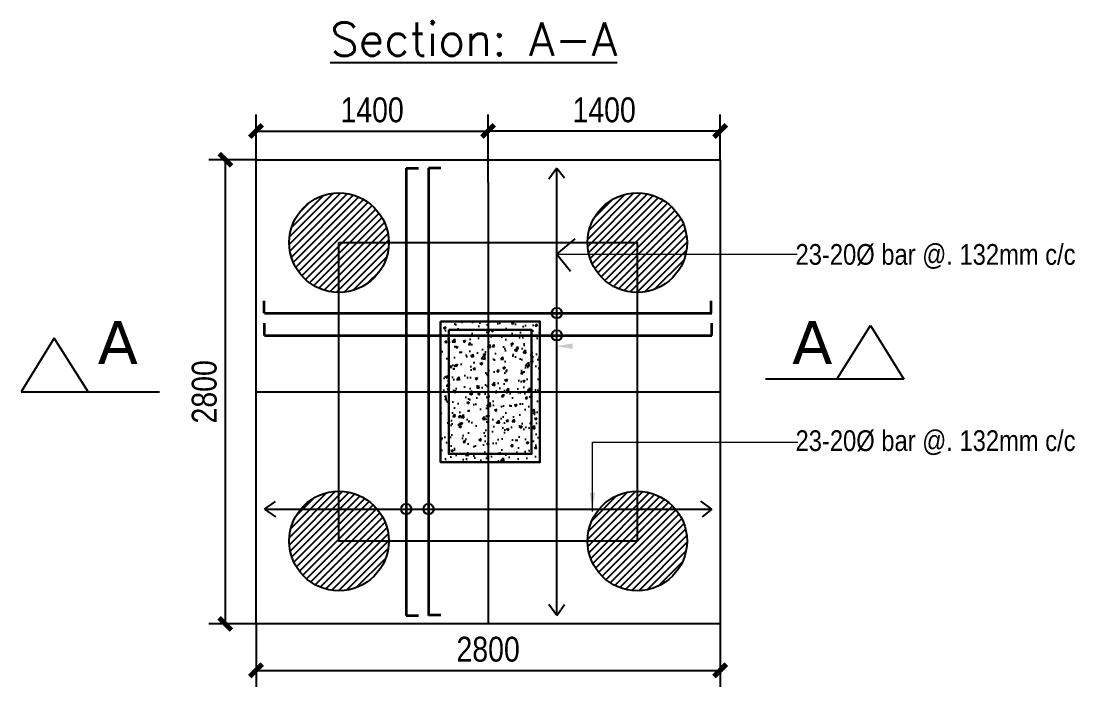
# Model space of a CAD drawing. Header units: millimetres. Extents: x 6239764 to 13047540, y 367704 to 979893.
# Drawn here: x 6252085 to 6258443, y 469704 to 473721 of the extents above; entities that cross this region are included whole.
import ezdxf

# ---------------------------------------------------------------- set-up
doc = ezdxf.new("R2010")
doc.units = ezdxf.units.MM
doc.header["$LTSCALE"] = 300
doc.linetypes.add('CENTER2', pattern=[28.575, 19.05, -3.175, 3.175, -3.175])
for name, color, linetype in [('COLUMN', 9, 'Continuous'), ('DIM', 4, 'Continuous'), ('drain', 160, 'Continuous')]:
    doc.layers.add(name, color=color, linetype=linetype)
doc.layers.add('LINE-3', color=7, linetype='Continuous', lineweight=15)
doc.layers.add('ROD', color=10, linetype='Continuous', lineweight=35)
doc.styles.add('AFTXT', font='')
doc.styles.add('NARROW', font='ARIALN.TTF')
doc.styles.get("Standard").update_dxf_attribs({"font": 'txt8.shx', "width": 0.7, "bigfont": 'hztxt_ii.shx'})
doc.styles.add('ver', font='verdana.ttf')
doc.styles.get('AFTXT').set_extended_font_data('Romans.shx')
doc.dimstyles.new('IED-2', dxfattribs={"dimscale": 50, "dimtxt": 3, "dimasz": 0.5, "dimexe": 2, "dimexo": 0, "dimgap": 2.5, "dimtad": 1, "dimdec": 0, "dimzin": 0, "dimdsep": 46, "dimtxsty": 'AFTXT', "dimblk": '_DOT7', "dimcen": 0.09, "dimclre": 7, "dimclrt": 3, "dimadec": 0, "dimazin": 0, "dimtfac": 1, "dimtdec": 0, "dimtix": 1, "dimtmove": 0, "dimatfit": 3, "dimldrblk": '_DOT7', "dimfxl": 1, "dimtolj": 1, "dimtzin": 0, "dimarcsym": 0})
pattern_1 = [(45, (6097692.52, 781683.322), (-22.097087, 22.097087), [])]

# ---------------------------------------------------------------- blocks, each defined once
blk = doc.blocks.new('_ArchTick')
at = {"color": 0, "linetype": 'ByBlock', "const_width": 0.4}
blk.add_lwpolyline([(-0.5, -0.5), (0.5, 0.5)], dxfattribs=at)
blk = doc.blocks.new('*D585')
at = {"color": 7, "lineweight": -2, "transparency": 16777216}
for p, q in [((6253502.8, 470084.2), (6253502.8, 469704)), ((6256302.8, 470084.2), (6256302.8, 469704))]:
    blk.add_line(p, q, dxfattribs=at)
at = {"color": 0, "lineweight": -2, "transparency": 16777216}
blk.add_line((6253502.8, 469804), (6256302.8, 469804), dxfattribs=at)
at = {"layer": 'Defpoints', "color": 0, "transparency": 16777216}
for p in [(6253502.8, 470084.2), (6256302.8, 470084.2), (6256302.8, 469804)]:
    blk.add_point(p, dxfattribs=at)
at = {"color": 0, "lineweight": -2, "transparency": 16777216, "xscale": 75, "yscale": 75, "zscale": 75, "rotation": 180}
blk.add_blockref('_ArchTick', (6253502.8, 469804), dxfattribs=at)
at = {"color": 0, "lineweight": -2, "transparency": 16777216, "xscale": 75, "yscale": 75, "zscale": 75}
blk.add_blockref('_ArchTick', (6256302.8, 469804), dxfattribs=at)
at = {"color": 3, "transparency": 16777216, "insert": (6254902.8, 469930.6), "char_height": 150, "attachment_point": 5, "style": 'NARROW'}
blk.add_mtext('\\A1;2800', dxfattribs=at)
blk = doc.blocks.new('_DOT7')
at = {"color": 7, "linetype": 'Continuous'}
blk.add_line((-0.5, 0), (-1, 0), dxfattribs=at)
at = {"color": 7, "linetype": 'Continuous', "const_width": 0.5}
blk.add_lwpolyline([(-0.25, 0, 1), (0.25, 0, 1), (-0.25, 0, 1)], format="xyb", dxfattribs=at)
blk = doc.blocks.new('*D586')
at = {"color": 7, "lineweight": -2, "transparency": 16777216}
for p, q in [((6253502.8, 472884.2), (6253502.8, 473157.7)), ((6254902.8, 472884.2), (6254902.8, 473157.7))]:
    blk.add_line(p, q, dxfattribs=at)
at = {"color": 0, "lineweight": -2, "transparency": 16777216}
blk.add_line((6253502.8, 473057.7), (6254902.8, 473057.7), dxfattribs=at)
at = {"layer": 'Defpoints', "color": 0, "transparency": 16777216}
for p in [(6254902.8, 473057.7), (6253502.8, 472884.2), (6254902.8, 472884.2)]:
    blk.add_point(p, dxfattribs=at)
at = {"color": 0, "lineweight": -2, "transparency": 16777216, "xscale": 75, "yscale": 75, "zscale": 75, "rotation": 180}
blk.add_blockref('_ArchTick', (6253502.8, 473057.7), dxfattribs=at)
at = {"color": 0, "lineweight": -2, "transparency": 16777216, "xscale": 75, "yscale": 75, "zscale": 75}
blk.add_blockref('_ArchTick', (6254902.8, 473057.7), dxfattribs=at)
at = {"color": 3, "transparency": 16777216, "insert": (6254202.8, 473184.3), "char_height": 150, "attachment_point": 5, "style": 'NARROW'}
blk.add_mtext('\\A1;1400', dxfattribs=at)
blk = doc.blocks.new('*D587')
at = {"color": 7, "lineweight": -2, "transparency": 16777216}
for p, q in [((6254902.8, 472884.2), (6254902.8, 473157.7)), ((6256302.8, 472884.2), (6256302.8, 473157.7))]:
    blk.add_line(p, q, dxfattribs=at)
at = {"color": 0, "lineweight": -2, "transparency": 16777216}
blk.add_line((6256302.8, 473057.7), (6254902.8, 473057.7), dxfattribs=at)
at = {"layer": 'Defpoints', "color": 0, "transparency": 16777216}
for p in [(6254902.8, 473057.7), (6254902.8, 472884.2), (6256302.8, 472884.2)]:
    blk.add_point(p, dxfattribs=at)
at = {"color": 0, "lineweight": -2, "transparency": 16777216, "xscale": 75, "yscale": 75, "zscale": 75, "rotation": 180}
blk.add_blockref('_ArchTick', (6254902.8, 473057.7), dxfattribs=at)
at = {"color": 0, "lineweight": -2, "transparency": 16777216, "xscale": 75, "yscale": 75, "zscale": 75}
blk.add_blockref('_ArchTick', (6256302.8, 473057.7), dxfattribs=at)
at = {"color": 3, "transparency": 16777216, "insert": (6255602.8, 473184.3), "char_height": 150, "attachment_point": 5, "style": 'NARROW'}
blk.add_mtext('\\A1;1400', dxfattribs=at)
blk = doc.blocks.new('*D588')
at = {"color": 7, "lineweight": -2, "transparency": 16777216}
for p, q in [((6253502.8, 472884.2), (6253217.2, 472884.2)), ((6253502.8, 470084.2), (6253217.2, 470084.2))]:
    blk.add_line(p, q, dxfattribs=at)
at = {"color": 0, "lineweight": -2, "transparency": 16777216}
blk.add_line((6253317.2, 472884.2), (6253317.2, 470084.2), dxfattribs=at)
at = {"layer": 'Defpoints', "color": 0, "transparency": 16777216}
for p in [(6253502.8, 472884.2), (6253317.2, 470084.2), (6253502.8, 470084.2)]:
    blk.add_point(p, dxfattribs=at)
at = {"color": 0, "lineweight": -2, "transparency": 16777216, "xscale": 75, "yscale": 75, "zscale": 75}
for p, rotation in [((6253317.2, 472884.2), 90), ((6253317.2, 470084.2), 270)]:
    blk.add_blockref('_ArchTick', p, dxfattribs=dict(at, rotation=rotation))
at = {"color": 3, "transparency": 16777216, "insert": (6253190.6, 471484.2), "char_height": 150, "attachment_point": 5, "rotation": 90, "style": 'NARROW'}
blk.add_mtext('\\A1;2800', dxfattribs=at)

msp = doc.modelspace()

# ---------------------------------------------------------------- hatches: boundary and pattern name
at = {"lineweight": 25}
h = msp.add_hatch(dxfattribs=at)
h.set_pattern_fill('ANSI31', color=9, scale=250)
h.set_pattern_definition(pattern_1)
edge = h.paths.add_edge_path()
edge.add_arc((6254002.8, 472384.2), 300, 0, 360)
edge = h.paths.add_edge_path()
edge.add_arc((6254002.8, 470584.2), 300, 0, 360)
edge = h.paths.add_edge_path()
edge.add_arc((6255802.8, 470584.2), 300, 0, 360)
h = msp.add_hatch(dxfattribs=at)
h.set_pattern_fill('ANSI31', color=9, scale=250)
h.set_pattern_definition(pattern_1)
edge = h.paths.add_edge_path()
edge.add_arc((6255802.8, 472384.2), 300, 0, 360)
h = msp.add_hatch(dxfattribs=at)
h.set_pattern_fill('AR-CONC', color=9, scale=20)
h.set_pattern_definition([(50, (6097692.52, 781683.32), (143.452037, -12.550427), [15, -165]), (355, (6097692.52, 781683.32), (-27.750267, 150.438427), [12, -132]), (100.451444, (6097704.47, 781682.28), (115.70177, 137.888), [12.74804, -140.22842]), (46.1842, (6097692.52, 781723.32), (213.44827, -33.10386), [22.5, -247.5]), (96.635635, (6097710.3, 781720.56), (186.93239, 194.82372), [19.12207, -210.34275]), (351.184164, (6097692.52, 781723.32), (186.93239, 194.82372), [18, -198]), (21, (6097712.52, 781713.32), (119.38141, -80.52378), [15, -165]), (326, (6097712.52, 781713.32), (48.663066, 145.03001), [12, -132]), (71.451445, (6097722.47, 781706.61), (168.044475, 64.50623), [12.74804, -140.22842]), (37.5, (6097692.52, 781683.32), (2.431971, 66.578771), [0, -130.4, 0, -134, 0, -132.5]), (7.5, (6097692.52, 781683.32), (52.613907, 78.882342), [0, -76.4, 0, -127.4, 0, -50.5]), (327.5, (6097647.92, 781683.32), (106.764487, -4.510974), [0, -50, 0, -156, 0, -207]), (317.5, (6097627.92, 781683.32), (116.637234, 20.020996), [0, -65, 0, -103.6, 0, -147])])
h.paths.add_polyline_path([(6254615.5, 471909.2), (6255215.5, 471909.2), (6255215.5, 471059.2), (6254615.5, 471059.2)])

# ---------------------------------------------------------------- linework, layer by layer
at = {"color": 7}
for q in [(6254902.8, 473059.7, 0), (6254902.8, 473057.7, 0)]:
    msp.add_line((6254902.8, 472746.7, 0), q, dxfattribs=at)
at = {"color": 9, "linetype": 'CENTER2', "lineweight": 25}
for p, q in [((6254902.8, 472746.7, 0), (6254902.8, 470084.2, 0)), ((6253502.8, 471484.2, 0), (6256302.8, 471484.2, 0))]:
    msp.add_line(p, q, dxfattribs=at)
at = {"lineweight": 25}
for q in [(6255428.6, 472406.3, 0), (6255400.6, 472213, 0)]:
    msp.add_line((6255317.1, 472315.6, 0), q, dxfattribs=at)
at = {"lineweight": 25, "elevation": 0}
for points in [[(6253502.8, 472884.2), (6256302.8, 472884.2), (6256302.8, 470084.2), (6253502.8, 470084.2)], [(6254002.8, 472384.2), (6255802.8, 472384.2), (6255802.8, 470584.2), (6254002.8, 470584.2)]]:
    msp.add_lwpolyline(points, close=True, dxfattribs=at)
at = {"lineweight": 25}
for centre in [(6254002.8, 472384.2, 0), (6255802.8, 472384.2, 0), (6254002.8, 470584.2, 0), (6255802.8, 470584.2, 0)]:
    msp.add_circle(centre, 300, dxfattribs=at)
at = {"layer": 'COLUMN', "lineweight": 30, "elevation": 0}
for points in [[(6254615.5, 471909.2), (6255215.5, 471909.2), (6255215.5, 471059.2), (6254615.5, 471059.2)], [(6254665.5, 471859.2), (6255165.5, 471859.2), (6255165.5, 471109.2), (6254665.5, 471109.2)]]:
    msp.add_lwpolyline(points, close=True, dxfattribs=at)
at = {"layer": 'DIM'}
for p, q in [((6255317.1, 472834.2, 0), (6255269.9, 472767.3, 0)), ((6255317.1, 470134.2, 0), (6255317.1, 472834.2, 0)), ((6255317.1, 472834.2, 0), (6255364.2, 472775.5, 0)), ((6253552.8, 470776.3, 0), (6253619.7, 470823.6, 0)), ((6256252.8, 470776.9, 0), (6256185.8, 470824.1, 0)), ((6253552.8, 470776.3, 0), (6256252.8, 470776.9, 0)), ((6253552.8, 470776.3, 0), (6253619.7, 470729.3, 0)), ((6256252.8, 470776.9, 0), (6256194.1, 470729.9, 0)), ((6255317.1, 470134.2, 0), (6255269.9, 470201.1, 0)), ((6255317.1, 470134.2, 0), (6255364.2, 470201.1, 0))]:
    msp.add_line(p, q, dxfattribs=at)
at = {"layer": 'DIM', "ltscale": 3}
for p, q in [((6257006.9, 471559.9, 0), (6257210.7, 471884.9, 0)), ((6257210.7, 471884.9, 0), (6257411.2, 471559.9, 0)), ((6252285.3, 471808.4, 0), (6252084.8, 471483.4, 0)), ((6252489.1, 471483.4, 0), (6252285.3, 471808.4, 0)), ((6257411.2, 471559.9, 0), (6256577, 471559.9, 0)), ((6252084.8, 471483.4, 0), (6252919.1, 471483.4, 0))]:
    msp.add_line(p, q, dxfattribs=at)
at = {"layer": 'DIM'}
for centre in [(6255317.1, 471959.6, 0), (6255317.1, 471824.9, 0), (6254408.6, 470776.9, 0), (6254543.3, 470776.9, 0)]:
    msp.add_circle(centre, 31.2, dxfattribs=at)
at = {"layer": 'drain', "color": 9, "lineweight": 25}
for p, q in [((6254703, 471756, 0), (6254711.4, 471759.2, 0)), ((6254703, 471756, 0), (6254715.4, 471747.6, 0)), ((6254715.4, 471747.6, 0), (6254719.3, 471759.2, 0)), ((6254904.8, 471743.8, 0), (6254904.8, 471743.8, 0)), ((6255002.7, 471755.3, 0), (6255002.7, 471755.3, 0)), ((6255003.2, 471746.3, 0), (6255003.2, 471746.3, 0)), ((6255062.2, 471736, 0), (6255079.7, 471742.7, 0)), ((6255074.7, 471727.6, 0), (6255079.7, 471742.7, 0)), ((6255097.9, 471758.8, 0), (6255097.9, 471758.8, 0)), ((6254688, 471704.8, 0), (6254688, 471704.8, 0)), ((6254697.6, 471696, 0), (6254697.6, 471696, 0)), ((6254744.5, 471718.9, 0), (6254744.5, 471718.9, 0)), ((6254759, 471718.8, 0), (6254759, 471718.8, 0)), ((6254782.7, 471717.3, 0), (6254782.7, 471717.3, 0)), ((6254799.5, 471696.4, 0), (6254811.6, 471710.8, 0)), ((6254799.5, 471696.4, 0), (6254814.5, 471695.1, 0)), ((6254814.5, 471695.1, 0), (6254811.6, 471710.8, 0)), ((6254861.8, 471684.7, 0), (6254884, 471681.3, 0)), ((6254861.9, 471684.9, 0), (6254881.4, 471705.2, 0)), ((6254874.3, 471737.7, 0), (6254874.3, 471737.7, 0)), ((6254884, 471681.3, 0), (6254881.2, 471705, 0)), ((6254940.6, 471738.1, 0), (6254940.6, 471738.1, 0)), ((6254964.5, 471684.7, 0), (6254964.5, 471684.7, 0)), ((6254978.8, 471680.8, 0), (6254990.9, 471695.1, 0)), ((6254978.8, 471680.8, 0), (6254993.8, 471679.4, 0)), ((6254993.8, 471679.4, 0), (6254990.9, 471695.1, 0)), ((6255062.2, 471736, 0), (6255074.7, 471727.6, 0)), ((6255098, 471679, 0), (6255098, 471679, 0)), ((6255125.9, 471688.1, 0), (6255125.9, 471688.1, 0)), ((6255146.1, 471681.3, 0), (6255146.1, 471681.3, 0)), ((6255158.1, 471665.1, 0), (6255170.2, 471679.4, 0)), ((6255173.1, 471663.8, 0), (6255170.2, 471679.4, 0)), ((6255190, 471681, 0), (6255190, 471681, 0)), ((6254716.9, 471618.7, 0), (6254716.9, 471618.7, 0)), ((6254741.4, 471635.7, 0), (6254741.4, 471635.7, 0)), ((6254750.3, 471662.4, 0), (6254750.3, 471662.4, 0)), ((6254852.2, 471655.3, 0), (6254869.7, 471662.1, 0)), ((6254852.2, 471655.3, 0), (6254864.6, 471646.9, 0)), ((6254864.6, 471646.9, 0), (6254869.7, 471662.1, 0)), ((6254871.3, 471654.5, 0), (6254871.3, 471654.5, 0)), ((6254883.8, 471656.7, 0), (6254883.8, 471656.7, 0)), ((6254937.4, 471647.7, 0), (6254937.4, 471647.7, 0)), ((6254999.7, 471672.1, 0), (6254999.7, 471672.1, 0)), ((6255032.1, 471660.2, 0), (6255032.1, 471660.2, 0)), ((6255128.6, 471643.3, 0), (6255150.8, 471639.9, 0)), ((6255128.7, 471643.5, 0), (6255148.2, 471663.8, 0)), ((6255150.8, 471639.9, 0), (6255148.1, 471663.6, 0)), ((6255150.7, 471645.5, 0), (6255150.7, 471645.5, 0)), ((6255158.1, 471665.1, 0), (6255173.1, 471663.8, 0)), ((6254642.1, 471574.7, 0), (6254659.6, 471581.4, 0)), ((6254642.1, 471574.7, 0), (6254654.6, 471566.3, 0)), ((6254647.9, 471568.9, 0), (6254647.9, 471568.9, 0)), ((6254654.6, 471566.3, 0), (6254659.6, 471581.4, 0)), ((6254708.7, 471606.2, 0), (6254708.7, 471606.2, 0)), ((6254738.4, 471552.5, 0), (6254738.4, 471552.5, 0)), ((6254781.3, 471563.3, 0), (6254781.3, 471563.3, 0)), ((6254868.3, 471571.2, 0), (6254868.3, 471571.2, 0)), ((6254914.8, 471557.6, 0), (6254914.8, 471557.6, 0)), ((6254966.3, 471561.6, 0), (6254966.3, 471561.6, 0)), ((6254996.6, 471588.8, 0), (6254996.6, 471588.8, 0)), ((6255001.4, 471554.7, 0), (6255018.9, 471561.4, 0)), ((6255001.4, 471554.7, 0), (6255013.8, 471546.3, 0)), ((6255013.8, 471546.3, 0), (6255018.9, 471561.4, 0)), ((6255048.3, 471552, 0), (6255048.3, 471552, 0)), ((6255122.9, 471604.8, 0), (6255122.9, 471604.8, 0)), ((6255124.2, 471582.4, 0), (6255124.2, 471582.4, 0)), ((6255186.8, 471590.6, 0), (6255186.8, 471590.6, 0)), ((6254651.2, 471520.1, 0), (6254651.2, 471520.1, 0)), ((6254654.9, 471524.1, 0), (6254666.9, 471538.4, 0)), ((6254654.9, 471524.1, 0), (6254669.8, 471522.8, 0)), ((6254669.8, 471522.8, 0), (6254666.9, 471538.4, 0)), ((6254809.1, 471540.9, 0), (6254809.1, 471540.9, 0)), ((6254834.2, 471508.4, 0), (6254846.3, 471522.8, 0)), ((6254834.2, 471508.4, 0), (6254849.2, 471507.1, 0)), ((6254849.1, 471507.1, 0), (6254846.3, 471522.8, 0)), ((6254865.2, 471488, 0), (6254865.2, 471488, 0)), ((6254871.7, 471549.1, 0), (6254871.7, 471549.1, 0)), ((6254990, 471507.1, 0), (6254990, 471507.1, 0)), ((6254993.6, 471505.6, 0), (6254993.6, 471505.6, 0)), ((6255013.5, 471492.7, 0), (6255025.6, 471507.1, 0)), ((6255013.5, 471492.7, 0), (6255028.5, 471491.4, 0)), ((6255028.5, 471491.4, 0), (6255025.6, 471507.1, 0)), ((6255119.8, 471521.6, 0), (6255119.8, 471521.6, 0)), ((6255121, 471492, 0), (6255121, 471492, 0)), ((6255135.8, 471532.2, 0), (6255135.8, 471532.2, 0)), ((6255181.7, 471546.3, 0), (6255181.7, 471546.3, 0)), ((6254640.5, 471454.1, 0), (6254647.7, 471461.6, 0)), ((6254640.5, 471439.3, 0), (6254650.3, 471437.7, 0)), ((6254650.3, 471437.7, 0), (6254647.6, 471461.5, 0)), ((6254698.4, 471457.1, 0), (6254698.4, 471457.1, 0)), ((6254732.7, 471435.5, 0), (6254732.7, 471435.5, 0)), ((6254735.4, 471469.3, 0), (6254735.4, 471469.3, 0)), ((6254743.3, 471442.3, 0), (6254743.3, 471442.3, 0)), ((6254791.4, 471474, 0), (6254808.9, 471480.8, 0)), ((6254791.4, 471474, 0), (6254803.8, 471465.7, 0)), ((6254803.8, 471465.7, 0), (6254808.9, 471480.8, 0)), ((6254805.9, 471450.5, 0), (6254805.9, 471450.5, 0)), ((6254844.2, 471482.1, 0), (6254844.2, 471482.1, 0)), ((6254866.1, 471429.9, 0), (6254866.1, 471429.9, 0)), ((6254900.6, 471463, 0), (6254900.6, 471463, 0)), ((6254904.1, 471427.2, 0), (6254904.1, 471427.2, 0)), ((6254999.6, 471424.2, 0), (6254999.6, 471424.2, 0)), ((6255049.9, 471452.2, 0), (6255049.9, 471452.2, 0)), ((6255058.5, 471483.8, 0), (6255058.5, 471483.8, 0)), ((6255116.8, 471438.4, 0), (6255116.8, 471438.4, 0)), ((6255150.6, 471454, 0), (6255168.1, 471460.7, 0)), ((6255150.6, 471454, 0), (6255163.1, 471445.6, 0)), ((6255163.1, 471445.6, 0), (6255168.1, 471460.7, 0)), ((6254651.9, 471407.6, 0), (6254651.9, 471407.6, 0)), ((6254732.3, 471386, 0), (6254732.3, 471386, 0)), ((6254758.3, 471402.2, 0), (6254758.3, 471402.2, 0)), ((6254785.4, 471401.9, 0), (6254785.4, 471401.9, 0)), ((6254834.8, 471364.4, 0), (6254834.8, 471364.4, 0)), ((6254862.2, 471404.8, 0), (6254862.2, 471404.8, 0)), ((6254894.9, 471399.8, 0), (6254902.8, 471398.6, 0)), ((6254895.1, 471400, 0), (6254902.8, 471408, 0)), ((6254902.8, 471408, 0), (6254914.5, 471420.3, 0)), ((6254902.8, 471398.6, 0), (6254917.2, 471396.4, 0)), ((6254917.2, 471396.4, 0), (6254914.4, 471420.1, 0)), ((6254918.8, 471396.3, 0), (6254918.8, 471396.3, 0)), ((6254940.6, 471373.4, 0), (6254958.1, 471380.1, 0)), ((6254940.6, 471373.4, 0), (6254953, 471365, 0)), ((6254990.5, 471422.4, 0), (6254990.5, 471422.4, 0)), ((6254992.7, 471385.2, 0), (6254992.7, 471385.2, 0)), ((6255052.3, 471390.6, 0), (6255052.3, 471390.6, 0)), ((6255055.3, 471393.4, 0), (6255055.3, 471393.4, 0)), ((6255133, 471418.6, 0), (6255133, 471418.6, 0)), ((6255145.3, 471364.7, 0), (6255145.3, 471364.7, 0)), ((6255150, 471405.9, 0), (6255150, 471405.9, 0)), ((6255161.9, 471358.6, 0), (6255181.4, 471378.9, 0)), ((6255184, 471355, 0), (6255181.2, 471378.7, 0)), ((6255185.7, 471385, 0), (6255185.7, 471385, 0)), ((6254677.5, 471343.7, 0), (6254677.5, 471343.7, 0)), ((6254682.9, 471308.4, 0), (6254682.9, 471308.4, 0)), ((6254689.6, 471336, 0), (6254701.6, 471350.4, 0)), ((6254689.6, 471336, 0), (6254704.5, 471334.7, 0)), ((6254704.5, 471334.7, 0), (6254701.6, 471350.4, 0)), ((6254729.3, 471302.8, 0), (6254729.3, 471302.8, 0)), ((6254730.5, 471292.8, 0), (6254748, 471299.5, 0)), ((6254740.1, 471351.9, 0), (6254740.1, 471351.9, 0)), ((6254743, 471284.4, 0), (6254748, 471299.5, 0)), ((6254816.4, 471302.8, 0), (6254816.4, 471302.8, 0)), ((6254853.7, 471314.7, 0), (6254853.7, 471314.7, 0)), ((6254859.1, 471321.6, 0), (6254859.1, 471321.6, 0)), ((6254868.9, 471320.3, 0), (6254880.9, 471334.7, 0)), ((6254868.9, 471320.3, 0), (6254883.8, 471319, 0)), ((6254883.8, 471319, 0), (6254880.9, 471334.7, 0)), ((6254949.8, 471297.1, 0), (6254949.8, 471297.1, 0)), ((6254987.5, 471339.2, 0), (6254987.5, 471339.2, 0)), ((6254999.5, 471339.7, 0), (6254999.5, 471339.7, 0)), ((6255048.2, 471304.7, 0), (6255060.3, 471319, 0)), ((6255048.2, 471304.7, 0), (6255063.2, 471303.3, 0)), ((6255063.2, 471303.3, 0), (6255060.3, 471319, 0)), ((6255084.2, 471307.3, 0), (6255084.2, 471307.3, 0)), ((6255113.8, 471355.2, 0), (6255113.8, 471355.2, 0)), ((6255161.7, 471358.4, 0), (6255184, 471355, 0)), ((6254674.3, 471253.3, 0), (6254674.3, 471253.3, 0)), ((6254708, 471289.7, 0), (6254708, 471289.7, 0)), ((6254730.5, 471292.8, 0), (6254743, 471284.4, 0)), ((6254769, 471265.8, 0), (6254769, 471265.8, 0)), ((6254856.1, 471238.3, 0), (6254856.1, 471238.3, 0)), ((6254926.9, 471286.6, 0), (6254926.9, 471286.6, 0)), ((6254984.5, 471255.9, 0), (6254984.5, 471255.9, 0)), ((6254989.5, 471294.8, 0), (6254989.5, 471294.8, 0)), ((6255083.3, 471291.5, 0), (6255083.3, 471291.5, 0)), ((6255089.8, 471272.7, 0), (6255107.3, 471279.5, 0)), ((6255089.8, 471272.7, 0), (6255102.2, 471264.3, 0)), ((6255102.2, 471264.3, 0), (6255107.3, 471279.5, 0)), ((6255110.7, 471271.9, 0), (6255110.7, 471271.9, 0)), ((6254726.2, 471219.6, 0), (6254726.2, 471219.6, 0)), ((6255135, 471215.6, 0), (6255135, 471215.6, 0)), ((6255176.3, 471229.5, 0), (6255176.3, 471229.5, 0))]:
    msp.add_line(p, q, dxfattribs=at)
at = {"layer": 'LINE-3'}
for p, q in [((6255317.1, 472315.6, 0), (6256768.3, 472315.6, 0)), ((6256768.3, 471759.6, 0), (6256768.3, 471759.6, 0)), ((6255532, 470763, 0), (6255532, 471180.8, 0)), ((6255532, 471180.8, 0), (6256771, 471180.8, 0))]:
    msp.add_line(p, q, dxfattribs=at)
for points in [[(6255413.5, 471743, 0), (6255313.5, 471759.6, 0), (6255413.5, 471776.3, 0)], [(6255548.7, 470876.7, 0), (6255532, 470776.7, 0), (6255515.4, 470876.7, 0)]]:
    msp.add_solid(points, dxfattribs=at)
at = {"layer": 'ROD'}
for p, q in [((6254408.6, 472834.2, 0), (6254408.6, 470134.2, 0)), ((6254408.6, 472834.2, 0), (6254482.4, 472834.2, 0)), ((6254543.3, 472835.7, 0), (6254617.1, 472835.7, 0)), ((6254543.3, 472834.2, 0), (6254543.3, 470134.2, 0)), ((6253551.3, 471959.6, 0), (6253551.3, 472033.4, 0)), ((6256248, 471959.6, 0), (6256248, 472033.4, 0)), ((6253552.8, 471959.6, 0), (6256252.8, 471959.6, 0)), ((6253552.8, 471824.9, 0), (6253552.8, 471898.7, 0)), ((6256252.8, 471824.9, 0), (6256252.8, 471898.7, 0)), ((6253552.8, 471824.9, 0), (6256252.8, 471824.9, 0)), ((6254408.6, 470134.2, 0), (6254482.4, 470134.2, 0)), ((6254543.3, 470139, 0), (6254617.1, 470139, 0))]:
    msp.add_line(p, q, dxfattribs=at)

# ---------------------------------------------------------------- texts
at = {"lineweight": 25}
for s, height, style, p in [('23-20Ø bar @. 132mm c/c', 125, 'NARROW', (6256757.8, 472250.7, -20.9)), ('A', 258.5, 'ver', (6252547.2, 471652.9, 0)), ('A', 258.5, 'ver', (6256737.4, 471652.9, 0)), ('23-20Ø bar @. 132mm c/c', 125, 'NARROW', (6256757.8, 471127.2, -20.9))]:
    msp.add_text(s, height=height, dxfattribs=dict(at, style=style)).set_placement(p)
at = {"layer": 'DIM', "lineweight": 25}
msp.add_text('%%USection: A-A', height=200, dxfattribs=at).set_placement((6253950.3, 473511.4, 0))

# ---------------------------------------------------------------- dimensions: what is measured, and where the dimension line sits
for base, p1, p2, picture, middle in [((6254902.8, 473057.7, 0), (6253502.8, 472884.2, 0), (6254902.8, 472884.2, 0), '*D586', (6254202.8, 473184.3, 0)), ((6254902.8, 473057.7, 0), (6256302.8, 472884.2, 0), (6254902.8, 472884.2, 0), '*D587', (6255602.8, 473184.3, 0)), ((6256302.8, 469804, 0), (6253502.8, 470084.2, 0), (6256302.8, 470084.2, 0), '*D585', (6254902.8, 469930.6, 0))]:
    dim = msp.add_linear_dim(base=base, p1=p1, p2=p2, dimstyle='IED-2', override={"dimasz": 1.5, "dimgap": 1, "dimtxsty": 'NARROW', "dimblk1": 'ArchTick', "dimblk2": 'ArchTick', "dimsah": 1})
    dim.commit()
    dim.dimension.update_dxf_attribs({"geometry": picture, "text_midpoint": middle})
dim = msp.add_linear_dim(base=(6253317.2, 470084.2, 0), p1=(6253502.8, 472884.2, 0), p2=(6253502.8, 470084.2, 0), angle=90, dimstyle='IED-2', override={"dimasz": 1.5, "dimgap": 1, "dimtxsty": 'NARROW', "dimblk1": 'ArchTick', "dimblk2": 'ArchTick', "dimsah": 1})
dim.commit()
dim.dimension.update_dxf_attribs({"geometry": '*D588', "text_midpoint": (6253190.6, 471484.2, 0)})

doc.saveas('drawing.dxf')
